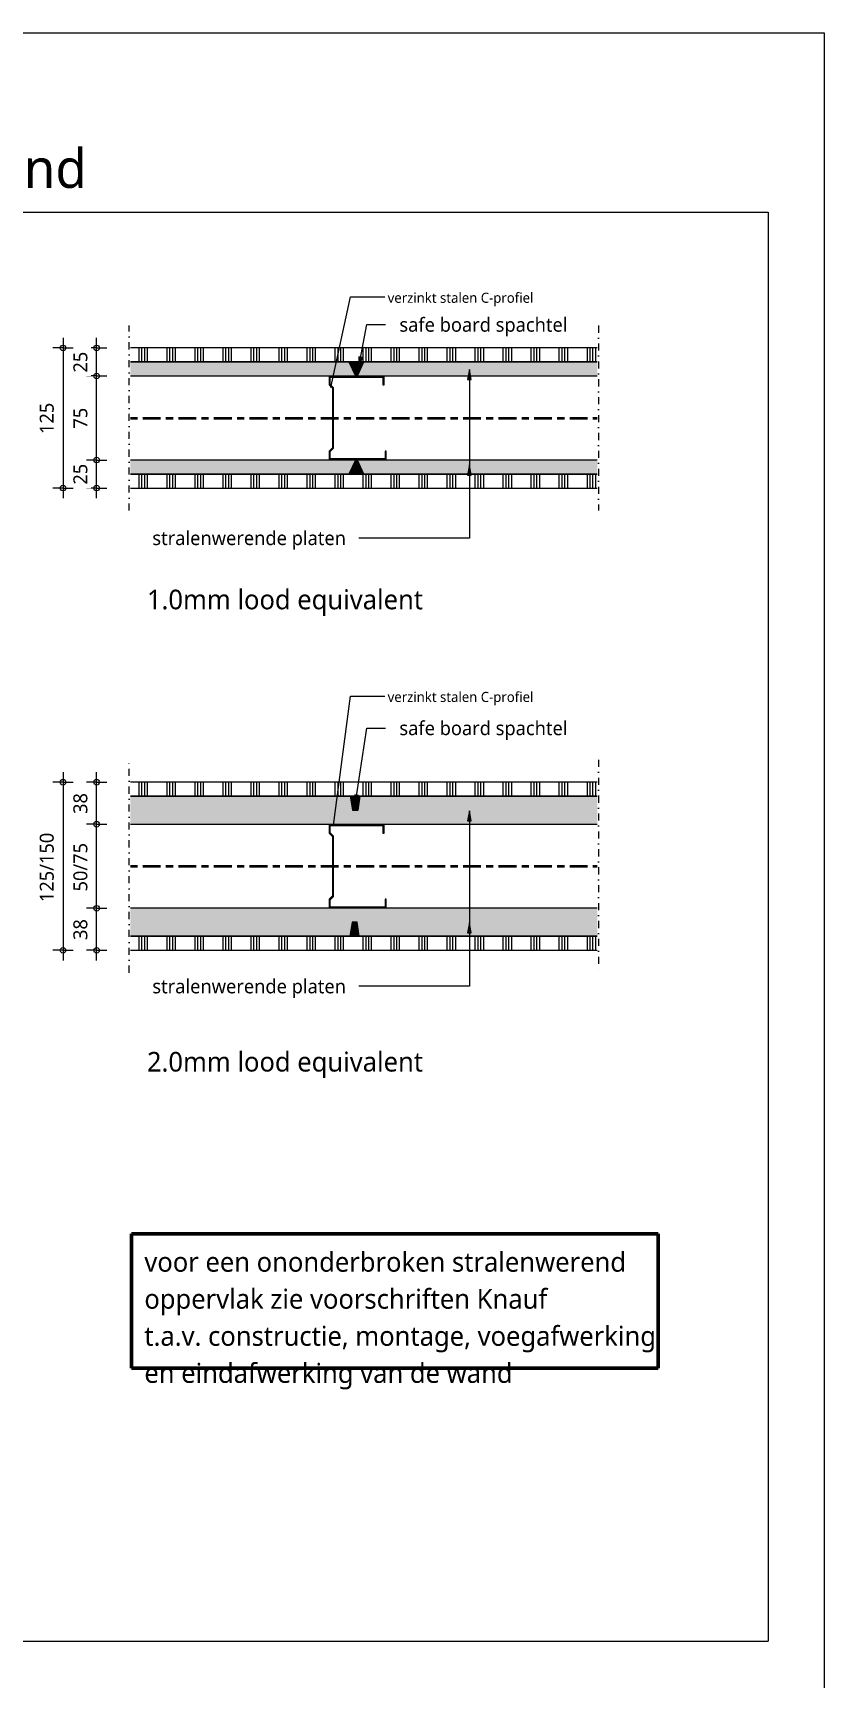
# Model space of a CAD drawing. Header units: millimetres. Extents: x -617 to 12931, y -7813 to -1363.
# Drawn here: x 7565 to 8271, y -2831 to -1363 of the extents above; entities that cross this region are included whole.
import ezdxf

# ---------------------------------------------------------------- set-up
doc = ezdxf.new("R2010")
doc.units = ezdxf.units.MM
doc.linetypes.add('Center', pattern=[31.75, 6.35, -4.7625, 15.875, -4.7625])
doc.linetypes.add('Dash dot', pattern=[15.875, 6.35, -4.7625, 0, -4.7625])
for name, color, linetype, lineweight in [('A-ANNO-DIMS', 211, 'Continuous', 13), ('A-ANNO-DIMS-5', 211, 'Continuous', 13), ('A-ANNO-IDEN', 131, 'Continuous', 18), ('A-DETL', 90, 'Continuous', 13), ('A-DETL-CNTR', 5, 'Center', 35), ('A-DETL-GENF', 92, 'Continuous', 18), ('A-DETL-THIN', 151, 'Continuous', 18), ('G-ANNO-TEXT', 231, 'Continuous', 13)]:
    doc.layers.add(name, color=color, linetype=linetype, lineweight=lineweight)
doc.styles.add('Segoe UI_2', font='segoeui.ttf', dxfattribs={"height": 9})
doc.styles.add('Segoe UI_3', font='segoeui.ttf', dxfattribs={"height": 12.5})
doc.styles.add('Segoe UI_4', font='segoeui.ttf', dxfattribs={"height": 17.5})
doc.styles.add('Segoe UI_6', font='segoeui.ttf', dxfattribs={"height": 35})
doc.dimstyles.new('2_5_mm', dxfattribs={"dimscale": 304.8, "dimtxt": 13.092049, "dimasz": 0.016404, "dimexe": 0.029528, "dimexo": 0.0625, "dimgap": 0.014764, "dimtad": 1, "dimdec": 0, "dimzin": 0, "dimdsep": 46, "dimtxsty": 'Segoe UI_3', "dimblk1": 'DOTBLANK', "dimblk2": 'DOTBLANK', "dimsah": 1, "dimcen": 0.09, "dimdle": 0.029528, "dimazin": 0, "dimtfac": 1, "dimtdec": 4, "dimtix": 1, "dimtmove": 0, "dimatfit": 3, "dimfxl": 0.029528, "dimfxlon": 1, "dimtvp": 1, "dimtfill": 1, "dimtolj": 1, "dimtzin": 0, "dimarcsym": 2})

# ---------------------------------------------------------------- blocks, each defined once
blk = doc.blocks.new('40  gipsplaat - D12_5-V174-22_1 Principedetails metalstud')
at = {"layer": 'A-DETL-GENF'}
for p, q in [((196.1, 12.5), (1, 12.5)), ((209.3, 12.5), (196.1, 12.5)), ((417.7, 12.5), (209.3, 12.5))]:
    blk.add_line(p, q, dxfattribs=at)
blk = doc.blocks.new('40  gipsplaat - D12_5-V175-22_1 Principedetails metalstud')
at = {"layer": 'A-DETL-GENF', "lineweight": 13}
h = blk.add_hatch(dxfattribs=at)
h.set_pattern_fill('FP_220', color=256, style=0, pattern_type=2)
h.set_pattern_definition([(90, (-7640.603, 1656.81), (-25, 1e-15), []), (90, (-7638.103, 1656.81), (-25, 1e-15), []), (90, (-7635.603, 1656.81), (-25, 1e-15), []), (90, (-7633.103, 1656.81), (-25, 1e-15), [])])
h.paths.add_polyline_path([(1, 0), (417.7, 0), (417.7, 12.5), (1, 12.5)])
at = {"layer": 'A-DETL-GENF'}
for p, q in [((417.7, 12.5), (1, 12.5)), ((417.7, 12.5), (1, 12.5)), ((1, 0), (196.1, 0)), ((196.1, 0), (209.3, 0)), ((209.3, 0), (417.7, 0))]:
    blk.add_line(p, q, dxfattribs=at)
blk = doc.blocks.new('40  gipsplaat - D12_5-V176-22_1 Principedetails metalstud')
at = {"layer": 'A-DETL-GENF'}
for p, q in [((1, 0), (196.1, 0)), ((196.1, 0), (209.3, 0)), ((209.3, 0), (417.7, 0))]:
    blk.add_line(p, q, dxfattribs=at)
blk = doc.blocks.new('40  gipsplaat - D12_5-V177-22_1 Principedetails metalstud')
at = {"layer": 'A-DETL-GENF', "lineweight": 13}
h = blk.add_hatch(dxfattribs=at)
h.set_pattern_fill('FP_221', color=256, style=0, pattern_type=2)
h.set_pattern_definition([(90, (-7640.603, 1769.31), (-25, 1e-15), []), (90, (-7638.103, 1769.31), (-25, 1e-15), []), (90, (-7635.603, 1769.31), (-25, 1e-15), []), (90, (-7633.103, 1769.31), (-25, 1e-15), [])])
h.paths.add_polyline_path([(196.1, 0), (417.7, 0), (417.7, 12.5), (1, 12.5), (1, 0), (86.8, 0)])
at = {"layer": 'A-DETL-GENF'}
for p, q in [((196.1, 12.5), (1, 12.5)), ((1, 0), (417.7, 0)), ((1, 0), (417.7, 0)), ((209.3, 12.5), (196.1, 12.5)), ((417.7, 12.5), (209.3, 12.5))]:
    blk.add_line(p, q, dxfattribs=at)
blk = doc.blocks.new('22 metalstud profiel - 75 mm vert-V178-22_1 Principedetails metalstud')
at = {"layer": 'A-DETL-GENF'}
blk.add_hatch(color=256, dxfattribs=at).paths.add_polyline_path([(-37.5, -50), (-36.5, -51), (-29.5, -51), (-29.5, -50), (-36.5, -50), (-36.5, -1), (-29.9, -1), (-26.9, -4), (26.9, -4), (29.9, -1), (36.5, -1), (36.5, -48), (29.5, -48), (29.5, -49), (36.5, -49), (37.5, -48), (37.5, -1), (36.5, 0), (29.5, 0), (26.5, -3), (-26.5, -3), (-29.5, 0), (-36.5, 0), (-37.5, -1)])
for p, q in [((-36.5, 0), (-37.5, -1)), ((-29.5, 0), (-36.5, 0)), ((-26.5, -3), (-29.5, 0)), ((29.5, 0), (26.5, -3)), ((36.5, 0), (29.5, 0)), ((37.5, -1), (36.5, 0)), ((-36.5, -50), (-36.5, -1)), ((-36.5, -1), (-29.9, -1)), ((-29.9, -1), (-26.9, -4)), ((-26.9, -4), (26.9, -4)), ((26.5, -3), (-26.5, -3)), ((26.9, -4), (29.9, -1)), ((29.9, -1), (36.5, -1)), ((36.5, -1), (36.5, -48)), ((-37.5, -50), (-36.5, -51)), ((-29.5, -50), (-36.5, -50)), ((-36.5, -51), (-29.5, -51)), ((-29.5, -51), (-29.5, -50)), ((36.5, -48), (29.5, -48)), ((29.5, -48), (29.5, -49)), ((29.5, -49), (36.5, -49)), ((36.5, -49), (37.5, -48))]:
    blk.add_line(p, q, dxfattribs=at)
blk = doc.blocks.new('40  gipsplaat - D12_5-V180-22_1 Principedetails metalstud')
at = {"layer": 'A-DETL-GENF'}
for p, q in [((197.1, 12.5), (1, 12.5)), ((206.1, 12.5), (197.1, 12.5)), ((417.7, 12.5), (206.1, 12.5))]:
    blk.add_line(p, q, dxfattribs=at)
blk = doc.blocks.new('40  gipsplaat - D12_5-V181-22_1 Principedetails metalstud')
at = {"layer": 'A-DETL-GENF'}
for p, q in [((1, 0), (196.8, 0)), ((196.8, 0), (205.3, 0)), ((205.3, 0), (417.7, 0))]:
    blk.add_line(p, q, dxfattribs=at)
blk = doc.blocks.new('40  gipsplaat - D12_5-V182-22_1 Principedetails metalstud')
at = {"layer": 'A-DETL-GENF', "lineweight": 13}
h = blk.add_hatch(dxfattribs=at)
h.set_pattern_fill('FP_222', color=256, style=0, pattern_type=2)
h.set_pattern_definition([(90, (-7640.603, 2044.31), (-25, 1e-15), []), (90, (-7638.103, 2044.31), (-25, 1e-15), []), (90, (-7635.603, 2044.31), (-25, 1e-15), []), (90, (-7633.103, 2044.31), (-25, 1e-15), [])])
h.paths.add_polyline_path([(1, 0), (417.7, 0), (417.7, 12.5), (1, 12.5)])
at = {"layer": 'A-DETL-GENF'}
for p, q in [((417.7, 12.5), (1, 12.5)), ((417.7, 12.5), (1, 12.5)), ((1, 0), (197.1, 0)), ((197.1, 0), (206.1, 0)), ((206.1, 0), (417.7, 0))]:
    blk.add_line(p, q, dxfattribs=at)
blk = doc.blocks.new('40  gipsplaat - D12_5-V183-22_1 Principedetails metalstud')
at = {"layer": 'A-DETL-GENF', "lineweight": 13}
h = blk.add_hatch(dxfattribs=at)
h.set_pattern_fill('FP_223', color=256, style=0, pattern_type=2)
h.set_pattern_definition([(90, (-7640.603, 2181.81), (-25, 1e-15), []), (90, (-7638.103, 2181.81), (-25, 1e-15), []), (90, (-7635.603, 2181.81), (-25, 1e-15), []), (90, (-7633.103, 2181.81), (-25, 1e-15), [])])
h.paths.add_polyline_path([(196.8, 0), (417.7, 0), (417.7, 12.5), (1, 12.5), (1, 0), (86.8, 0)])
at = {"layer": 'A-DETL-GENF'}
for p, q in [((196.8, 12.5), (1, 12.5)), ((1, 0), (417.7, 0)), ((1, 0), (417.7, 0)), ((205.3, 12.5), (196.8, 12.5)), ((417.7, 12.5), (205.3, 12.5))]:
    blk.add_line(p, q, dxfattribs=at)
blk = doc.blocks.new('00 afbreeklijn 1 s l - Type 1-V18-22_1 Principedetails metalstud')
at = {"layer": 'A-DETL-GENF', "linetype": 'Dash dot'}
blk.add_line((145, 0), (-20, 0), dxfattribs=at)
blk = doc.blocks.new('00 afbreeklijn 1 s l - Type 1-2338401-22_1 Principedetails metalstud')
at = {"layer": 'A-DETL-GENF', "linetype": 'Dash dot'}
blk.add_line((170, 0), (-20, 0), dxfattribs=at)
blk = doc.blocks.new('DIMBLOCK97-22_1 Principedetails metalstud')
at = {"layer": 'A-ANNO-DIMS-5'}
for p, q in [((7621.5, -2144.3), (7612.5, -2144.3)), ((7621.5, -2190.8), (7621.5, -2144.3)), ((7621.5, -2144.3), (7630.5, -2144.3)), ((7621.5, -2181.8), (7612.5, -2181.8)), ((7621.5, -2181.8), (7630.5, -2181.8))]:
    blk.add_line(p, q, dxfattribs=at)
for centre in [(7621.5, -2144.3), (7621.5, -2181.8)]:
    blk.add_circle(centre, 2.5, dxfattribs=at)
at = {"layer": 'A-ANNO-DIMS-5', "color": 0, "insert": (7600.7, -2172.6), "char_height": 12.5, "width": 22.852, "attachment_point": 1, "rotation": 90, "line_spacing_factor": 1.142579, "style": 'Segoe UI_3', "bg_fill": 3, "box_fill_scale": 1.25, "bg_fill_color": 9, "bg_fill_true_color": 13158600, "bg_fill_transparency": 0}
blk.add_mtext('38', dxfattribs=at)
blk = doc.blocks.new('_DotBlank')
at = {"color": 0, "linetype": 'ByBlock', "lineweight": -2}
blk.add_line((-0.5, 0), (-1, 0), dxfattribs=at)
blk.add_circle((0, 0), 0.5, dxfattribs=at)
blk = doc.blocks.new('DIMBLOCK98-22_1 Principedetails metalstud')
at = {"layer": 'A-ANNO-DIMS-5'}
for p, q in [((7621.5, -2069.3), (7612.5, -2069.3)), ((7621.5, -2144.3), (7621.5, -2069.3)), ((7621.5, -2069.3), (7630.5, -2069.3)), ((7621.5, -2144.3), (7612.5, -2144.3)), ((7621.5, -2144.3), (7630.5, -2144.3))]:
    blk.add_line(p, q, dxfattribs=at)
for centre in [(7621.5, -2069.3), (7621.5, -2144.3)]:
    blk.add_circle(centre, 2.5, dxfattribs=at)
at = {"layer": 'A-ANNO-DIMS-5', "color": 0, "insert": (7600.7, -2129.3), "char_height": 12.5, "width": 53.987, "attachment_point": 1, "rotation": 90, "line_spacing_factor": 1.142579, "style": 'Segoe UI_3', "bg_fill": 3, "box_fill_scale": 1.25, "bg_fill_color": 9, "bg_fill_true_color": 13158600, "bg_fill_transparency": 0}
blk.add_mtext('50/75', dxfattribs=at)
blk = doc.blocks.new('DIMBLOCK99-22_1 Principedetails metalstud')
at = {"layer": 'A-ANNO-DIMS-5'}
for p, q in [((7621.5, -2069.3), (7621.5, -2022.8)), ((7621.5, -2031.8), (7612.5, -2031.8)), ((7621.5, -2031.8), (7630.5, -2031.8)), ((7621.5, -2069.3), (7612.5, -2069.3)), ((7621.5, -2069.3), (7630.5, -2069.3))]:
    blk.add_line(p, q, dxfattribs=at)
for centre in [(7621.5, -2031.8), (7621.5, -2069.3)]:
    blk.add_circle(centre, 2.5, dxfattribs=at)
at = {"layer": 'A-ANNO-DIMS-5', "color": 0, "insert": (7600.7, -2060.1), "char_height": 12.5, "width": 22.852, "attachment_point": 1, "rotation": 90, "line_spacing_factor": 1.142579, "style": 'Segoe UI_3', "bg_fill": 3, "box_fill_scale": 1.25, "bg_fill_color": 9, "bg_fill_true_color": 13158600, "bg_fill_transparency": 0}
blk.add_mtext('38', dxfattribs=at)
blk = doc.blocks.new('DIMBLOCK100-22_1 Principedetails metalstud')
at = {"layer": 'A-ANNO-DIMS-5'}
for p, q in [((7591.5, -2022.8), (7591.5, -2190.8)), ((7591.5, -2031.8), (7582.5, -2031.8)), ((7591.5, -2031.8), (7600.5, -2031.8)), ((7591.5, -2181.8), (7582.5, -2181.8)), ((7591.5, -2181.8), (7600.5, -2181.8))]:
    blk.add_line(p, q, dxfattribs=at)
for centre in [(7591.5, -2031.8), (7591.5, -2181.8)]:
    blk.add_circle(centre, 2.5, dxfattribs=at)
at = {"layer": 'A-ANNO-DIMS-5', "color": 0, "insert": (7570.7, -2138.8), "char_height": 12.5, "width": 76.838, "attachment_point": 1, "rotation": 90, "line_spacing_factor": 1.142579, "style": 'Segoe UI_3', "bg_fill": 3, "box_fill_scale": 1.25, "bg_fill_color": 9, "bg_fill_true_color": 13158600, "bg_fill_transparency": 0}
blk.add_mtext('125/150', dxfattribs=at)
blk = doc.blocks.new('DIMBLOCK101-22_1 Principedetails metalstud')
at = {"layer": 'A-ANNO-DIMS-5'}
for p, q in [((7621.5, -1744.3), (7612.5, -1744.3)), ((7621.5, -1778.3), (7621.5, -1744.3)), ((7621.5, -1744.3), (7630.5, -1744.3)), ((7621.5, -1769.3), (7612.5, -1769.3)), ((7621.5, -1769.3), (7630.5, -1769.3))]:
    blk.add_line(p, q, dxfattribs=at)
for centre in [(7621.5, -1744.3), (7621.5, -1769.3)]:
    blk.add_circle(centre, 2.5, dxfattribs=at)
at = {"layer": 'A-ANNO-DIMS-5', "color": 0, "insert": (7600.7, -1766.3), "char_height": 12.5, "width": 22.852, "attachment_point": 1, "rotation": 90, "line_spacing_factor": 1.142579, "style": 'Segoe UI_3', "bg_fill": 3, "box_fill_scale": 1.25, "bg_fill_color": 9, "bg_fill_true_color": 13158600, "bg_fill_transparency": 0}
blk.add_mtext('25', dxfattribs=at)
blk = doc.blocks.new('DIMBLOCK102-22_1 Principedetails metalstud')
at = {"layer": 'A-ANNO-DIMS-5'}
for p, q in [((7621.5, -1669.3), (7612.5, -1669.3)), ((7621.5, -1744.3), (7621.5, -1669.3)), ((7621.5, -1669.3), (7630.5, -1669.3)), ((7621.5, -1744.3), (7612.5, -1744.3)), ((7621.5, -1744.3), (7630.5, -1744.3))]:
    blk.add_line(p, q, dxfattribs=at)
for centre in [(7621.5, -1669.3), (7621.5, -1744.3)]:
    blk.add_circle(centre, 2.5, dxfattribs=at)
at = {"layer": 'A-ANNO-DIMS-5', "color": 0, "insert": (7600.7, -1716.3), "char_height": 12.5, "width": 22.852, "attachment_point": 1, "rotation": 90, "line_spacing_factor": 1.142579, "style": 'Segoe UI_3', "bg_fill": 3, "box_fill_scale": 1.25, "bg_fill_color": 9, "bg_fill_true_color": 13158600, "bg_fill_transparency": 0}
blk.add_mtext('75', dxfattribs=at)
blk = doc.blocks.new('DIMBLOCK103-22_1 Principedetails metalstud')
at = {"layer": 'A-ANNO-DIMS-5'}
for p, q in [((7621.5, -1669.3), (7621.5, -1635.3)), ((7621.5, -1644.3), (7612.5, -1644.3)), ((7621.5, -1644.3), (7630.5, -1644.3)), ((7621.5, -1669.3), (7612.5, -1669.3)), ((7621.5, -1669.3), (7630.5, -1669.3))]:
    blk.add_line(p, q, dxfattribs=at)
for centre in [(7621.5, -1644.3), (7621.5, -1669.3)]:
    blk.add_circle(centre, 2.5, dxfattribs=at)
at = {"layer": 'A-ANNO-DIMS-5', "color": 0, "insert": (7600.7, -1666.3), "char_height": 12.5, "width": 22.852, "attachment_point": 1, "rotation": 90, "line_spacing_factor": 1.142579, "style": 'Segoe UI_3', "bg_fill": 3, "box_fill_scale": 1.25, "bg_fill_color": 9, "bg_fill_true_color": 13158600, "bg_fill_transparency": 0}
blk.add_mtext('25', dxfattribs=at)
blk = doc.blocks.new('DIMBLOCK104-22_1 Principedetails metalstud')
at = {"layer": 'A-ANNO-DIMS-5'}
for p, q in [((7591.5, -1635.3), (7591.5, -1778.3)), ((7591.5, -1644.3), (7582.5, -1644.3)), ((7591.5, -1644.3), (7600.5, -1644.3)), ((7591.5, -1769.3), (7582.5, -1769.3)), ((7591.5, -1769.3), (7600.5, -1769.3))]:
    blk.add_line(p, q, dxfattribs=at)
for centre in [(7591.5, -1644.3), (7591.5, -1769.3)]:
    blk.add_circle(centre, 2.5, dxfattribs=at)
at = {"layer": 'A-ANNO-DIMS-5', "color": 0, "insert": (7570.7, -1721.1), "char_height": 12.5, "width": 34.277, "attachment_point": 1, "rotation": 90, "line_spacing_factor": 1.142579, "style": 'Segoe UI_3', "bg_fill": 3, "box_fill_scale": 1.25, "bg_fill_color": 9, "bg_fill_true_color": 13158600, "bg_fill_transparency": 0}
blk.add_mtext('125', dxfattribs=at)

msp = doc.modelspace()

# ---------------------------------------------------------------- hatches: boundary and pattern name
at = {"layer": 'A-DETL-GENF'}
h = msp.add_hatch(color=9, dxfattribs=at)
h.paths.add_polyline_path([(8068.3, -1756.8), (8068.3, -1744.3), (7651.6, -1744.3), (7651.6, -1756.8), (7846.7, -1756.8), (7852.5, -1744.5), (7854.2, -1744.5), (7859.9, -1756.8), (7972.5, -1756.8)])
h.paths.add_polyline_path([(7972.5, -1669.3), (8068.3, -1669.3), (8068.3, -1656.8), (7859.9, -1656.8), (7854.2, -1669.1), (7852.5, -1669.1), (7846.7, -1656.8), (7651.6, -1656.8), (7651.6, -1669.3), (7859.9, -1669.3)])
for points in [[(7854.2, -1669.1), (7859.9, -1656.8), (7846.7, -1656.8), (7852.5, -1669.1)], [(7846.7, -1756.8), (7859.9, -1756.8), (7854.2, -1744.5), (7852.5, -1744.5)], [(7849.9, -2056.8), (7855, -2056.8), (7856.7, -2044.3), (7847.7, -2044.3)], [(7847.4, -2169.3), (7855.9, -2169.3), (7854.1, -2156.8), (7849.6, -2156.8)]]:
    msp.add_hatch(color=1, dxfattribs=at).paths.add_polyline_path(points)
h = msp.add_hatch(color=9, dxfattribs=at)
h.paths.add_polyline_path([(7737.4, -2169.3), (7847.4, -2169.3), (7849.6, -2156.8), (7854.1, -2156.8), (7855.9, -2169.3), (8068.3, -2169.3), (8068.3, -2144.3), (7651.6, -2144.3), (7651.6, -2169.3)])
h.paths.add_polyline_path([(7847.7, -2069.3), (8068.3, -2069.3), (8068.3, -2044.3), (7856.7, -2044.3), (7855, -2056.8), (7849.9, -2056.8), (7847.7, -2044.3), (7651.6, -2044.3), (7651.6, -2069.3), (7737.4, -2069.3)])
at = {"layer": 'G-ANNO-TEXT'}
for points in [[(7855.4, -1661.2), (7858.7, -1652.7), (7855.5, -1652.1)], [(7954.2, -1663.4), (7952.6, -1672.4), (7955.7, -1672.4)], [(7954.2, -1748.7), (7952.6, -1757.7), (7955.7, -1757.7)], [(7852.1, -2052.1), (7855.1, -2043.5), (7851.9, -2043)], [(7954.2, -2057.4), (7952.6, -2066.4), (7955.7, -2066.4)], [(7954.2, -2157.2), (7952.6, -2166.2), (7955.7, -2166.2)]]:
    msp.add_hatch(color=7, dxfattribs=at).paths.add_polyline_path(points)

# ---------------------------------------------------------------- linework, layer by layer
at = {"layer": 'A-ANNO-IDEN'}
for p, q in [((7830.4, -1679.5), (7848.1, -1598.8)), ((7848.1, -1598.8), (7881.2, -1598.8)), ((7832.9, -2070), (7848.1, -1954.9)), ((7848.1, -1954.9), (7881.2, -1954.9))]:
    msp.add_line(p, q, dxfattribs=at)
at = {"layer": 'A-DETL', "lineweight": 18}
for p, q in [((4070.7, -1363.2), (8270.7, -1363.2)), ((8270.7, -1363.2), (8270.7, -4333.2)), ((6220.7, -1523.2), (8220.7, -1523.2)), ((8220.7, -1523.2), (8220.7, -2798.2)), ((7846.7, -1656.8), (7651.6, -1656.8)), ((8068.3, -1656.8), (7859.9, -1656.8)), ((7651.6, -1669.3), (8068.3, -1669.3)), ((8068.3, -1744.3), (7651.6, -1744.3)), ((7651.6, -1756.8), (7846.7, -1756.8)), ((7859.9, -1756.8), (8068.3, -1756.8)), ((7847.7, -2044.3), (7651.6, -2044.3)), ((8068.3, -2044.3), (7856.7, -2044.3)), ((7651.6, -2069.3), (8068.3, -2069.3)), ((8068.3, -2144.3), (7651.6, -2144.3)), ((7651.6, -2169.3), (7847.4, -2169.3)), ((7855.9, -2169.3), (8068.3, -2169.3)), ((6220.7, -2798.2), (8220.7, -2798.2))]:
    msp.add_line(p, q, dxfattribs=at)
at = {"layer": 'A-DETL', "lineweight": 50}
for p, q in [((7652.6, -2434.8), (7652.6, -2554.8)), ((8122.6, -2434.8), (7652.6, -2434.8)), ((8122.6, -2554.8), (8122.6, -2434.8)), ((7652.6, -2554.8), (8122.6, -2554.8))]:
    msp.add_line(p, q, dxfattribs=at)
at = {"layer": 'A-DETL-CNTR'}
for p, q in [((7651.6, -1706.8), (8068.3, -1706.8)), ((7651.6, -2106.8), (8068.3, -2106.8))]:
    msp.add_line(p, q, dxfattribs=at)
at = {"layer": 'A-DETL-THIN'}
for p, q in [((7846.7, -1656.8), (7852.5, -1669.1)), ((7859.9, -1656.8), (7846.7, -1656.8)), ((7854.2, -1669.1), (7859.9, -1656.8)), ((7852.5, -1669.1), (7854.2, -1669.1)), ((7852.5, -1744.5), (7846.7, -1756.8)), ((7854.2, -1744.5), (7852.5, -1744.5)), ((7859.9, -1756.8), (7854.2, -1744.5)), ((7846.7, -1756.8), (7859.9, -1756.8)), ((7847.7, -2044.3), (7849.9, -2056.8)), ((7856.7, -2044.3), (7847.7, -2044.3)), ((7855, -2056.8), (7856.7, -2044.3)), ((7849.9, -2056.8), (7855, -2056.8)), ((7849.6, -2156.8), (7847.4, -2169.3)), ((7854.1, -2156.8), (7849.6, -2156.8)), ((7855.9, -2169.3), (7854.1, -2156.8)), ((7847.4, -2169.3), (7855.9, -2169.3))]:
    msp.add_line(p, q, dxfattribs=at)
at = {"layer": 'G-ANNO-TEXT', "color": 250}
for p, q in [((7855.4, -1661.2), (7862.6, -1623.5)), ((7862.6, -1623.5), (7879.2, -1623.5)), ((7855.5, -1652.1), (7855.4, -1661.2)), ((7855.4, -1661.2), (7858.7, -1652.7)), ((7858.7, -1652.7), (7855.5, -1652.1)), ((7954.2, -1663.4), (7952.6, -1672.4)), ((7952.6, -1672.4), (7955.7, -1672.4)), ((7955.7, -1672.4), (7954.2, -1663.4)), ((7954.2, -1663.4), (7954.2, -1813.9)), ((7954.2, -1748.7), (7952.6, -1757.7)), ((7952.6, -1757.7), (7955.7, -1757.7)), ((7955.7, -1757.7), (7954.2, -1748.7)), ((7954.2, -1748.7), (7954.2, -1813.9)), ((7855.7, -1813.9), (7855.4, -1813.9)), ((7954.2, -1813.9), (7855.7, -1813.9)), ((7954.2, -1813.9), (7855.7, -1813.9)), ((7852.1, -2052.1), (7862.6, -1983.5)), ((7862.6, -1983.5), (7879.2, -1983.5)), ((7855.1, -2043.5), (7851.9, -2043)), ((7851.9, -2043), (7852.1, -2052.1)), ((7852.1, -2052.1), (7855.1, -2043.5)), ((7954.2, -2057.4), (7952.6, -2066.4)), ((7952.6, -2066.4), (7955.7, -2066.4)), ((7955.7, -2066.4), (7954.2, -2057.4)), ((7954.2, -2057.4), (7954.2, -2213.9)), ((7954.2, -2157.2), (7952.6, -2166.2)), ((7955.7, -2166.2), (7954.2, -2157.2)), ((7954.2, -2157.2), (7954.2, -2213.9)), ((7952.6, -2166.2), (7955.7, -2166.2)), ((7855.7, -2213.9), (7855.4, -2213.9)), ((7954.2, -2213.9), (7855.7, -2213.9)), ((7954.2, -2213.9), (7855.7, -2213.9))]:
    msp.add_line(p, q, dxfattribs=at)

# ---------------------------------------------------------------- block references
at = {"layer": 'A-DETL-GENF', "linetype": 'Dash dot'}
for name, p, rotation in [('00 afbreeklijn 1 s l - Type 1-V18-22_1 Principedetails metalstud', (7650.6, -1644.3), 269.9999999999999), ('00 afbreeklijn 1 s l - Type 1-V18-22_1 Principedetails metalstud', (8069.3, -1769.3), 89.99999999999989), ('00 afbreeklijn 1 s l - Type 1-2338401-22_1 Principedetails metalstud', (7650.6, -2031.8), 269.9999999999999), ('00 afbreeklijn 1 s l - Type 1-2338401-22_1 Principedetails metalstud', (8069.3, -2181.8), 89.99999999999991)]:
    msp.add_blockref(name, p, dxfattribs=dict(at, rotation=rotation))
at = {"layer": 'A-DETL-GENF'}
for name, p in [('40  gipsplaat - D12_5-V175-22_1 Principedetails metalstud', (7650.6, -1656.8)), ('40  gipsplaat - D12_5-V174-22_1 Principedetails metalstud', (7650.6, -1669.3)), ('40  gipsplaat - D12_5-V176-22_1 Principedetails metalstud', (7650.6, -1756.8)), ('40  gipsplaat - D12_5-V177-22_1 Principedetails metalstud', (7650.6, -1769.3)), ('40  gipsplaat - D12_5-V182-22_1 Principedetails metalstud', (7650.6, -2044.3)), ('40  gipsplaat - D12_5-V180-22_1 Principedetails metalstud', (7650.6, -2056.8)), ('40  gipsplaat - D12_5-V181-22_1 Principedetails metalstud', (7650.6, -2169.3)), ('40  gipsplaat - D12_5-V183-22_1 Principedetails metalstud', (7650.6, -2181.8))]:
    msp.add_blockref(name, p, dxfattribs=at)
at = {"layer": 'A-DETL-GENF', "rotation": 89.99999999999991}
for p in [(7829, -1706.8), (7829, -2106.8)]:
    msp.add_blockref('22 metalstud profiel - 75 mm vert-V178-22_1 Principedetails metalstud', p, dxfattribs=at)

# ---------------------------------------------------------------- texts
at = {"layer": 'G-ANNO-TEXT', "color": 7, "attachment_point": 1}
for s, insert, char_height, width, style in [('gipskartonwand 125mm met stralenwerende wand', (6514.8, -1466.5), 35, 1363.27, 'Segoe UI_6'), ('safe board spachtel', (7891.7, -1617.3), 12.5, 182.384, 'Segoe UI_3'), ('stralenwerende platen', (7671.2, -1807.7), 12.5, 208.038, 'Segoe UI_3'), ('1.0mm lood equivalent', (7666.4, -1860), 17.5, 304.24, 'Segoe UI_4'), ('safe board spachtel', (7891.7, -1977.3), 12.5, 182.384, 'Segoe UI_3'), ('stralenwerende platen', (7671.2, -2207.7), 12.5, 208.038, 'Segoe UI_3'), ('2.0mm lood equivalent', (7666.4, -2272.5), 17.5, 304.24, 'Segoe UI_4'), ('voor een ononderbroken stralenwerend', (7664.1, -2451.1), 17.5, 525.105, 'Segoe UI_4'), ('oppervlak zie voorschriften Knauf', (7664.1, -2484.1), 17.5, 441.329, 'Segoe UI_4'), ('t.a.v. constructie, montage, voegafwerking', (7664.1, -2517.2), 17.5, 555.569, 'Segoe UI_4'), ('en eindafwerking van de wand', (7664.1, -2550.3), 17.5, 403.249, 'Segoe UI_4')]:
    msp.add_mtext(s, dxfattribs=dict(at, insert=insert, char_height=char_height, width=width, style=style))

# ---------------------------------------------------------------- dimensions: what is measured, and where the dimension line sits
at = {"layer": 'A-ANNO-DIMS'}
for base, p1, p2, override, picture, middle in [((7621.5, -1744.3), (7630.5, -1769.3), (7630.5, -1744.3), {"dimpost": '<>', "dimfxl": 25}, 'DIMBLOCK101-22_1 Principedetails metalstud', (7610.6, -1756.8)), ((7621.5138678, -2144.3091307), (7630.5138678, -2181.8091307), (7630.5138678, -2144.3091307), {"dimpost": '<>', "dimfxl": 37.5}, 'DIMBLOCK97-22_1 Principedetails metalstud', (7610.5503044, -2163.0591307))]:
    dim = msp.add_linear_dim(base=base, p1=p1, p2=p2, angle=90, dimstyle='2_5_mm', override=override, dxfattribs=at)
    dim.commit()
    dim.dimension.update_dxf_attribs({"geometry": picture, "text_midpoint": middle})

# ---------------------------------------------------------------- next in the draw order: texts
at = {"layer": 'A-ANNO-IDEN', "lineweight": 13, "char_height": 9, "width": 169.156, "attachment_point": 1, "style": 'Segoe UI_2', "bg_fill": 3, "box_fill_scale": 1.25, "bg_fill_color": 9, "bg_fill_true_color": 13158600, "bg_fill_transparency": 0}
for insert in [(7881.2, -1595), (7881.2, -1951.2)]:
    msp.add_mtext('verzinkt stalen C-profiel', dxfattribs=dict(at, insert=insert))

# ---------------------------------------------------------------- next in the draw order: dimensions: what is measured, and where the dimension line sits
at = {"layer": 'A-ANNO-DIMS'}
dim = msp.add_linear_dim(base=(7621.5, -1669.3), p1=(7630.5, -1744.3), p2=(7630.5, -1669.3), angle=90, dimstyle='2_5_mm', override={"dimpost": '<>', "dimfxl": 75}, dxfattribs=at)
dim.commit()
dim.dimension.update_dxf_attribs({"geometry": 'DIMBLOCK102-22_1 Principedetails metalstud', "text_midpoint": (7610.7, -1706.8)})
dim = msp.add_linear_dim(base=(7621.5, -2069.3), p1=(7630.5, -2144.3), p2=(7630.5, -2069.3), angle=90, text='50/75', dimstyle='2_5_mm', override={"dimpost": '<>', "dimfxl": 75}, dxfattribs=at)
dim.commit()
dim.dimension.update_dxf_attribs({"geometry": 'DIMBLOCK98-22_1 Principedetails metalstud', "text_midpoint": (7609.6, -2106.8)})

# ---------------------------------------------------------------- next in the draw order: dimensions: what is measured, and where the dimension line sits
for base, p1, p2, override, picture, middle in [((7621.5, -1644.3), (7630.5, -1669.3), (7630.5, -1644.3), {"dimpost": '<>', "dimfxl": 25}, 'DIMBLOCK103-22_1 Principedetails metalstud', (7610.6, -1656.8)), ((7621.5138678, -2031.8091307), (7630.5138678, -2069.3091307), (7630.5138678, -2031.8091307), {"dimpost": '<>', "dimfxl": 37.5}, 'DIMBLOCK99-22_1 Principedetails metalstud', (7610.5503044, -2050.5591307))]:
    dim = msp.add_linear_dim(base=base, p1=p1, p2=p2, angle=90, dimstyle='2_5_mm', override=override, dxfattribs=at)
    dim.commit()
    dim.dimension.update_dxf_attribs({"geometry": picture, "text_midpoint": middle})

# ---------------------------------------------------------------- next in the draw order: dimensions: what is measured, and where the dimension line sits
dim = msp.add_linear_dim(base=(7591.5, -1769.3), p1=(7600.5, -1644.3), p2=(7600.5, -1769.3), angle=90, dimstyle='2_5_mm', override={"dimpost": '<>', "dimfxl": 125}, dxfattribs=at)
dim.commit()
dim.dimension.update_dxf_attribs({"geometry": 'DIMBLOCK104-22_1 Principedetails metalstud', "text_midpoint": (7580.5, -1706.8)})
dim = msp.add_linear_dim(base=(7591.5, -2181.8), p1=(7600.5, -2031.8), p2=(7600.5, -2181.8), angle=90, text='125/150', dimstyle='2_5_mm', override={"dimpost": '<>', "dimfxl": 150}, dxfattribs=at)
dim.commit()
dim.dimension.update_dxf_attribs({"geometry": 'DIMBLOCK100-22_1 Principedetails metalstud', "text_midpoint": (7579.6, -2106.8)})

doc.saveas('drawing.dxf')
